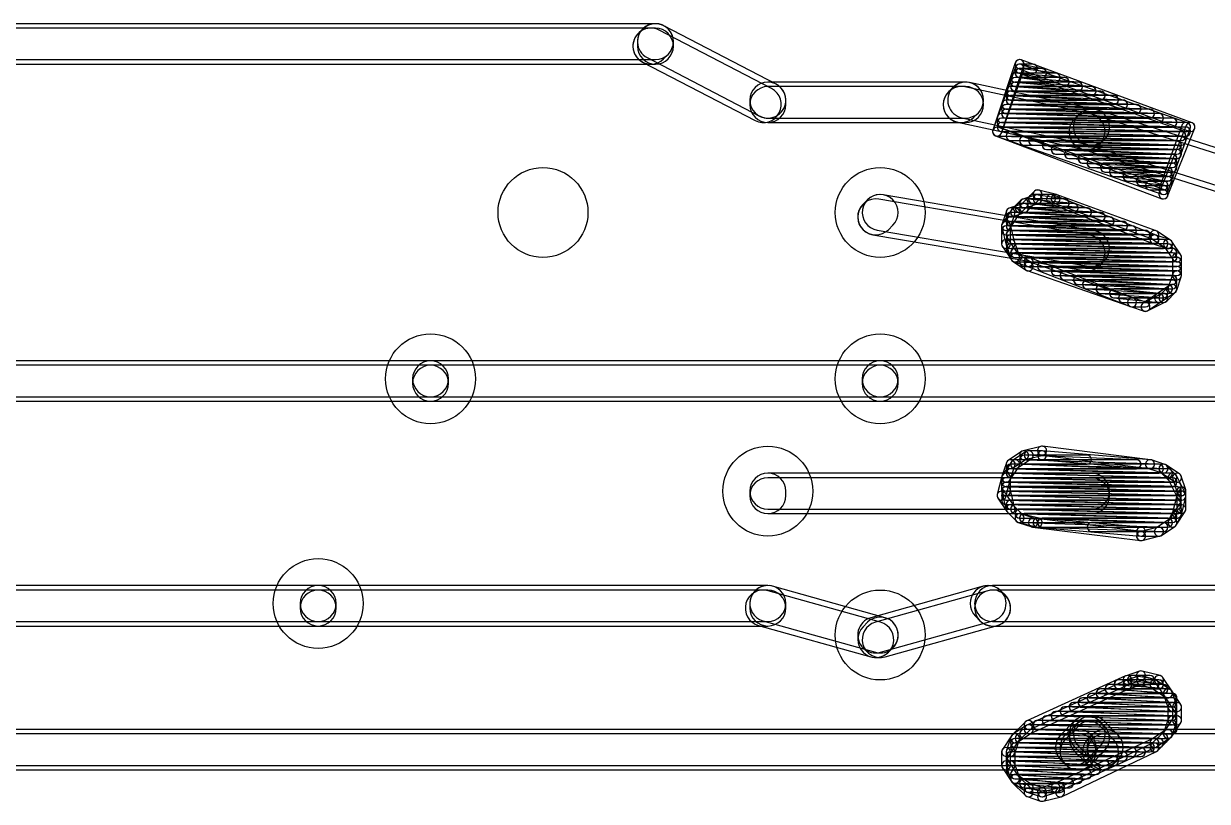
# Model space of a CAD drawing. Extents: x 2.7 to 76.1, y 3.1 to 47.6.
# Drawn here: x 47.87 to 54.55, y 16.88 to 21.28 of the extents above; entities that cross this region are included whole.
import ezdxf

# ---------------------------------------------------------------- set-up
doc = ezdxf.new("R2010")
doc.units = 0

msp = doc.modelspace()

# ---------------------------------------------------------------- linework, layer by layer
for points in [[(51.435, 21.2757), (47.4726, 21.2757, 1), (47.4726, 21.07245), (51.435, 21.07245, 1)], [(51.36314, 21.24593), (51.33774, 21.22053, 1), (51.481455, 21.076815), (51.506855, 21.102215, 1)], [(52.11688, 20.934035), (51.48188, 21.264235, 1), (51.388115, 21.08391), (52.023115, 20.75371, 1)], [(51.536625, 21.148675), (51.536625, 21.174075, 1), (51.333375, 21.174075), (51.333375, 21.148675, 1)], [(47.4726, 21.04705), (51.435, 21.04705, 1), (51.435, 21.2503), (47.4726, 21.2503, 1)], [(51.362715, 21.05851), (51.997715, 20.72831, 1), (52.09148, 20.908635), (51.45648, 21.238835, 1)], [(53.468275, 21.055115), (53.341275, 20.674115, 1), (53.38952, 20.65803), (53.51652, 21.03903, 1)], [(54.466385, 20.71533), (53.501185, 21.07093, 1), (53.48361, 21.023215), (54.44881, 20.667615, 1)], [(53.468455, 21.030225), (53.341455, 20.674625, 1), (53.38934, 20.65752), (53.51634, 21.01312, 1)], [(53.7487, 20.970795), (53.4693, 20.996195, 1), (53.464695, 20.94555), (53.744095, 20.92015, 1)], [(53.467, 20.94545), (53.6956, 20.94545, 1), (53.6956, 20.9963), (53.467, 20.9963, 1)], [(53.624385, 21.021205), (53.497385, 21.046605, 1), (53.48741, 20.99674), (53.61441, 20.97134, 1)], [(54.440625, 20.71546), (53.500825, 21.04566, 1), (53.48397, 20.997685), (54.42377, 20.667485, 1)], [(53.69875, 20.9961), (53.49555, 21.0215, 1), (53.489245, 20.971045), (53.692445, 20.945645, 1)], [(53.4924, 20.99625), (53.5686, 20.99625, 1), (53.5686, 21.0471), (53.4924, 21.0471, 1)], [(53.4924, 20.97085), (53.6194, 20.97085, 1), (53.6194, 21.0217), (53.4924, 21.0217, 1)], [(53.1876, 20.9455), (52.07, 20.9455, 1), (52.07, 20.74225), (53.1876, 20.74225, 1)], [(51.968375, 20.843875), (51.968375, 20.818475, 1), (52.171625, 20.818475), (52.171625, 20.843875, 1)], [(53.11574, 20.91573), (53.09034, 20.89033, 1), (53.234055, 20.746615), (53.259455, 20.772015, 1)], [(53.92009, 20.79084), (53.20889, 20.94324, 1), (53.166305, 20.744505), (53.877505, 20.592105, 1)], [(53.82441, 20.945435), (53.46881, 20.970835, 1), (53.465185, 20.92011), (53.820785, 20.89471, 1)], [(53.90029, 20.920055), (53.46849, 20.945455, 1), (53.465505, 20.89469), (53.897305, 20.86929, 1)], [(53.467, 20.92005), (53.7464, 20.92005, 1), (53.7464, 20.9709), (53.467, 20.9709, 1)], [(53.467, 20.89465), (53.8226, 20.89465, 1), (53.8226, 20.9455), (53.467, 20.9455, 1)], [(52.07, 20.71685), (53.1876, 20.71685, 1), (53.1876, 20.9201), (52.07, 20.9201, 1)], [(53.140905, 20.719105), (53.852105, 20.566705, 1), (53.89469, 20.76544), (53.18349, 20.91784, 1)], [(54.0269, 20.869275), (53.4427, 20.894675, 1), (53.440495, 20.84387), (54.024695, 20.81847, 1)], [(53.950865, 20.894665), (53.442865, 20.920065, 1), (53.44033, 20.86928), (53.94833, 20.84388, 1)], [(53.4416, 20.86925), (53.8988, 20.86925, 1), (53.8988, 20.9201), (53.4416, 20.9201, 1)], [(53.4416, 20.84385), (53.9496, 20.84385, 1), (53.9496, 20.8947), (53.4416, 20.8947, 1)], [(53.4416, 20.81845), (54.0258, 20.81845, 1), (54.0258, 20.8693), (53.4416, 20.8693, 1)], [(54.077615, 20.843875), (53.442615, 20.869275, 1), (53.44058, 20.81847), (54.07558, 20.79307, 1)], [(54.22979, 20.793085), (53.41699, 20.818485, 1), (53.415405, 20.76766), (54.228205, 20.74226, 1)], [(53.4162, 20.79305), (54.0766, 20.79305, 1), (54.0766, 20.8439), (53.4162, 20.8439, 1)], [(54.153675, 20.81848), (53.417075, 20.84388, 1), (53.41532, 20.793065), (54.15192, 20.767665, 1)], [(53.4162, 20.76765), (54.1528, 20.76765, 1), (54.1528, 20.8185), (53.4162, 20.8185, 1)], [(54.356665, 20.74229), (53.391465, 20.76769, 1), (53.39013, 20.716855), (54.35533, 20.691455, 1)], [(54.432815, 20.71689), (53.391415, 20.74229, 1), (53.39018, 20.691455), (54.43158, 20.666055, 1)], [(53.3908, 20.71685), (54.2798, 20.71685, 1), (54.2798, 20.7677), (53.3908, 20.7677, 1)], [(53.3908, 20.69145), (54.356, 20.69145, 1), (54.356, 20.7423), (53.3908, 20.7423, 1)], [(54.280545, 20.767685), (53.416945, 20.793085, 1), (53.41545, 20.74226), (54.27905, 20.71686, 1)], [(53.4162, 20.74225), (54.229, 20.74225, 1), (54.229, 20.7931), (53.4162, 20.7931, 1)], [(53.84268, 20.5692), (54.88408, 20.239, 1), (54.945515, 20.432745), (53.904115, 20.762945, 1)], [(54.970915, 20.458145), (53.929515, 20.788345, 1), (53.86808, 20.5946), (54.90948, 20.2644, 1)], [(54.407415, 20.66609), (53.366015, 20.69149, 1), (53.36478, 20.640655), (54.40618, 20.615255, 1)], [(53.35697, 20.642085), (54.29677, 20.311885, 1), (54.313625, 20.35986), (53.373825, 20.69006, 1)], [(53.3654, 20.64065), (54.4322, 20.64065, 1), (54.4322, 20.6915), (53.3654, 20.6915, 1)], [(53.3564, 20.642295), (54.2962, 20.286695, 1), (54.314195, 20.33425), (53.374395, 20.68985, 1)], [(54.432815, 20.69149), (53.391415, 20.71689, 1), (53.39018, 20.666055), (54.43158, 20.640655, 1)], [(53.3908, 20.66605), (54.4322, 20.66605, 1), (54.4322, 20.7169), (53.3908, 20.7169, 1)], [(54.407465, 20.64069), (53.442265, 20.66609, 1), (53.44093, 20.615255), (54.40613, 20.589855, 1)], [(53.4416, 20.61525), (54.4068, 20.61525, 1), (54.4068, 20.6661), (53.4416, 20.6661, 1)], [(54.328805, 20.30103), (54.481205, 20.68203, 1), (54.43399, 20.700915), (54.28159, 20.319915, 1)], [(54.32914, 20.32732), (54.45614, 20.68292, 1), (54.408255, 20.700025), (54.281255, 20.344425, 1)], [(54.4068, 20.6407), (53.5178, 20.6407, 1), (53.5178, 20.58985), (54.4068, 20.58985, 1)], [(53.5178, 20.58985), (54.4068, 20.58985, 1), (54.4068, 20.6407), (53.5178, 20.6407, 1)], [(54.38219, 20.615285), (53.56939, 20.640685, 1), (53.567805, 20.58986), (54.380605, 20.56446, 1)], [(53.5686, 20.58985), (54.4068, 20.58985, 1), (54.4068, 20.6407), (53.5686, 20.6407, 1)], [(53.6448, 20.56445), (54.3814, 20.56445, 1), (54.3814, 20.6153), (53.6448, 20.6153, 1)], [(54.382275, 20.58988), (53.645675, 20.61528, 1), (53.64392, 20.564465), (54.38052, 20.539065, 1)], [(54.38234, 20.56448), (53.69654, 20.58988, 1), (53.694655, 20.539065), (54.380455, 20.513665, 1)], [(53.6956, 20.53905), (54.3814, 20.53905, 1), (54.3814, 20.5899), (53.6956, 20.5899, 1)], [(54.3571, 20.539075), (53.7729, 20.564475, 1), (53.770695, 20.51367), (54.354895, 20.48827, 1)], [(53.7718, 20.51365), (54.3814, 20.51365, 1), (54.3814, 20.5645), (53.7718, 20.5645, 1)], [(54.357265, 20.513665), (53.849265, 20.539065, 1), (53.84673, 20.48828), (54.35473, 20.46288, 1)], [(53.848, 20.48825), (54.356, 20.48825, 1), (54.356, 20.5391), (53.848, 20.5391, 1)], [(54.35741, 20.48826), (53.90021, 20.51366, 1), (53.897385, 20.462885), (54.354585, 20.437485, 1)], [(53.8988, 20.46285), (54.356, 20.46285, 1), (54.356, 20.5137), (53.8988, 20.5137, 1)], [(54.33241, 20.462835), (53.97681, 20.488235, 1), (53.973185, 20.43751), (54.328785, 20.41211, 1)], [(53.975, 20.43745), (54.356, 20.43745, 1), (54.356, 20.4883), (53.975, 20.4883, 1)], [(54.33271, 20.43741), (54.02791, 20.46281, 1), (54.023685, 20.412135), (54.328485, 20.386735, 1)], [(54.0258, 20.41205), (54.3306, 20.41205, 1), (54.3306, 20.4629), (54.0258, 20.4629, 1)], [(54.102, 20.38665), (54.3306, 20.38665, 1), (54.3306, 20.4375), (54.102, 20.4375, 1)], [(54.333405, 20.41194), (54.104805, 20.43734, 1), (54.09919, 20.386805), (54.32779, 20.361405, 1)], [(54.310185, 20.386205), (54.183185, 20.411605, 1), (54.17321, 20.36174), (54.30021, 20.33634, 1)], [(54.1782, 20.36125), (54.3306, 20.36125, 1), (54.3306, 20.4121), (54.1782, 20.4121, 1)], [(53.57602, 20.32845), (53.49982, 20.25225, 1), (53.535775, 20.216295), (53.611975, 20.292495, 1)], [(53.701765, 20.30974), (53.600165, 20.33514, 1), (53.58783, 20.285805), (53.68943, 20.260405, 1)], [(54.229, 20.33585), (54.3052, 20.33585, 1), (54.3052, 20.3867), (54.229, 20.3867, 1)], [(52.662545, 20.08329), (53.856345, 19.88009, 1), (53.89045, 20.080455), (52.69665, 20.283655, 1)], [(52.63314, 20.28073), (52.60774, 20.25533, 1), (52.751455, 20.111615), (52.776855, 20.137015, 1)], [(53.91585, 20.105855), (52.72205, 20.309055, 1), (52.687945, 20.10869), (53.881745, 19.90549, 1)], [(53.49982, 20.27765), (53.44902, 20.22685, 1), (53.484975, 20.190895), (53.535775, 20.241695, 1)], [(53.585955, 20.309195), (53.509755, 20.283795, 1), (53.52584, 20.23555), (53.60204, 20.26095, 1)], [(53.7995, 20.259595), (53.5201, 20.284995, 1), (53.515495, 20.23435), (53.794895, 20.20895, 1)], [(53.5178, 20.23425), (53.7464, 20.23425, 1), (53.7464, 20.2851), (53.5178, 20.2851, 1)], [(53.749995, 20.28484), (53.572195, 20.31024, 1), (53.565, 20.259905), (53.7428, 20.234505, 1)], [(53.5686, 20.25965), (53.6702, 20.25965, 1), (53.6702, 20.3105), (53.5686, 20.3105, 1)], [(53.6702, 20.3105), (53.594, 20.3105, 1), (53.594, 20.25965), (53.6702, 20.25965, 1)], [(54.26366, 20.08015), (53.67946, 20.30875, 1), (53.660935, 20.261395), (54.245135, 20.032795, 1)], [(54.263085, 20.105765), (53.704285, 20.308965, 1), (53.68691, 20.26118), (54.24571, 20.05798, 1)], [(53.417475, 20.216915), (53.392075, 20.140715, 1), (53.44032, 20.12463), (53.46572, 20.20083, 1)], [(53.445845, 20.222975), (53.395045, 20.146775, 1), (53.43735, 20.11857), (53.48815, 20.19477, 1)], [(53.509755, 20.258395), (53.433555, 20.232995, 1), (53.44964, 20.18475), (53.52584, 20.21015, 1)], [(54.00155, 20.18347), (53.44275, 20.20887, 1), (53.440445, 20.158075), (53.999245, 20.132675, 1)], [(53.4416, 20.15805), (53.9496, 20.15805, 1), (53.9496, 20.2089), (53.4416, 20.2089, 1)], [(53.467, 20.18345), (53.8734, 20.18345, 1), (53.8734, 20.2343), (53.467, 20.2343, 1)], [(53.950935, 20.20886), (53.468335, 20.23426, 1), (53.46566, 20.183485), (53.94826, 20.158085, 1)], [(53.87509, 20.23424), (53.49409, 20.25964, 1), (53.490705, 20.208905), (53.871705, 20.183505, 1)], [(53.4924, 20.20885), (53.7972, 20.20885, 1), (53.7972, 20.2597), (53.4924, 20.2597, 1)], [(53.39153, 20.126505), (53.41693, 20.024905, 1), (53.466265, 20.03724), (53.440865, 20.13884, 1)], [(54.204415, 20.107285), (53.417015, 20.132685, 1), (53.41538, 20.08186), (54.20278, 20.05646, 1)], [(53.390775, 20.132675), (53.390775, 20.031075, 1), (53.441625, 20.031075), (53.441625, 20.132675, 1)], [(53.4162, 20.08185), (54.1274, 20.08185, 1), (54.1274, 20.1327), (53.4162, 20.1327, 1)], [(54.12834, 20.13268), (53.44254, 20.15808, 1), (53.440655, 20.107265), (54.126455, 20.081865, 1)], [(53.4416, 20.13265), (54.0004, 20.13265, 1), (54.0004, 20.1835), (53.4416, 20.1835, 1)], [(54.077615, 20.158075), (53.442615, 20.183475, 1), (53.44058, 20.13267), (54.07558, 20.10727, 1)], [(53.4416, 20.10725), (54.0766, 20.10725, 1), (54.0766, 20.1581), (53.4416, 20.1581, 1)], [(54.25519, 20.081885), (53.44239, 20.107285, 1), (53.440805, 20.05646), (54.253605, 20.03106, 1)], [(54.305945, 20.056485), (53.442345, 20.081885, 1), (53.44085, 20.03106), (54.30445, 20.00566, 1)], [(53.4416, 20.05645), (54.2036, 20.05645, 1), (54.2036, 20.1073), (53.4416, 20.1073, 1)], [(53.4416, 20.03105), (54.2544, 20.03105, 1), (54.2544, 20.0819), (53.4416, 20.0819, 1)], [(54.33864, 20.055195), (54.26244, 20.080595, 1), (54.246355, 20.03235), (54.322555, 20.00695, 1)], [(54.3447, 20.052225), (54.2685, 20.103025, 1), (54.240295, 20.06072), (54.316495, 20.00992, 1)], [(53.395045, 20.01697), (53.445845, 19.94077, 1), (53.48815, 19.968975), (53.43735, 20.045175, 1)], [(53.417475, 20.02303), (53.442875, 19.94683, 1), (53.49112, 19.962915), (53.46572, 20.039115, 1)], [(54.356705, 20.00569), (53.442305, 20.03109, 1), (53.44089, 19.980255), (54.35529, 19.954855, 1)], [(53.4416, 20.00565), (54.3052, 20.00565, 1), (54.3052, 20.0565), (53.4416, 20.0565, 1)], [(54.331325, 20.031085), (53.442325, 20.056485, 1), (53.44087, 20.00566), (54.32987, 19.98026, 1)], [(53.4416, 19.98025), (54.3306, 19.98025, 1), (54.3306, 20.0311), (53.4416, 20.0311, 1)], [(53.467, 19.95485), (54.356, 19.95485, 1), (54.356, 20.0057), (53.467, 20.0057, 1)], [(54.356725, 19.980285), (53.467725, 20.005685, 1), (53.46627, 19.95486), (54.35527, 19.92946, 1)], [(54.40255, 19.968975), (54.35175, 20.045175, 1), (54.309445, 20.01697), (54.360245, 19.94077, 1)], [(54.40255, 19.968975), (54.35175, 20.045175, 1), (54.309445, 20.01697), (54.360245, 19.94077, 1)], [(54.382105, 19.95489), (53.467705, 19.98029, 1), (53.46629, 19.929455), (54.38069, 19.904055, 1)], [(53.458955, 19.93075), (53.535155, 19.90535, 1), (53.55124, 19.953595), (53.47504, 19.978995, 1)], [(53.467, 19.92945), (54.356, 19.92945, 1), (54.356, 19.9803), (53.467, 19.9803, 1)], [(53.452895, 19.93372), (53.529095, 19.88292, 1), (53.5573, 19.925225), (53.4811, 19.976025, 1)], [(54.3814, 19.9549), (53.5178, 19.9549, 1), (53.5178, 19.90405), (54.3814, 19.90405, 1)], [(53.5178, 19.90405), (54.3814, 19.90405, 1), (54.3814, 19.9549), (53.5178, 19.9549, 1)], [(54.38217, 19.929485), (53.54397, 19.954885, 1), (53.542425, 19.90406), (54.380625, 19.87866, 1)], [(53.533935, 19.905795), (54.118135, 19.677195, 1), (54.13666, 19.72455), (53.55246, 19.95315, 1)], [(53.534845, 19.88006), (54.119045, 19.67686, 1), (54.13575, 19.724885), (53.55155, 19.928085, 1)], [(53.5432, 19.90405), (54.3814, 19.90405, 1), (54.3814, 19.9549), (53.5432, 19.9549, 1)], [(54.382245, 19.904085), (53.620245, 19.929485, 1), (53.61855, 19.87866), (54.38055, 19.85326, 1)], [(53.6194, 19.87865), (54.3814, 19.87865, 1), (54.3814, 19.9295), (53.6194, 19.9295, 1)], [(54.406825, 19.853275), (54.406825, 19.954875, 1), (54.355975, 19.954875), (54.355975, 19.853275, 1)], [(54.406825, 19.853275), (54.406825, 19.954875, 1), (54.355975, 19.954875), (54.355975, 19.853275, 1)], [(54.38234, 19.87868), (53.69654, 19.90408, 1), (53.694655, 19.853265), (54.380455, 19.827865, 1)], [(53.6956, 19.85325), (54.3814, 19.85325, 1), (54.3814, 19.9041), (53.6956, 19.9041, 1)], [(54.357055, 19.853275), (53.747455, 19.878675, 1), (53.74534, 19.82787), (54.35494, 19.80247, 1)], [(53.7464, 19.82785), (54.3814, 19.82785, 1), (54.3814, 19.8787), (53.7464, 19.8787, 1)], [(54.38012, 19.76903), (54.40552, 19.84523, 1), (54.357275, 19.861315), (54.331875, 19.785115, 1)], [(54.38012, 19.76903), (54.40552, 19.84523, 1), (54.357275, 19.861315), (54.331875, 19.785115, 1)], [(54.357205, 19.82787), (53.823805, 19.85327, 1), (53.82139, 19.802475), (54.35479, 19.777075, 1)], [(53.8226, 19.80245), (54.356, 19.80245, 1), (54.356, 19.8533), (53.8226, 19.8533, 1)], [(54.33201, 19.80246), (53.87481, 19.82786, 1), (53.871985, 19.777085), (54.329185, 19.751685, 1)], [(53.8734, 19.77705), (54.356, 19.77705, 1), (54.356, 19.8279), (53.8734, 19.8279, 1)], [(54.30701, 19.777035), (53.95141, 19.802435, 1), (53.947785, 19.75171), (54.303385, 19.72631, 1)], [(53.9496, 19.75165), (54.3306, 19.75165, 1), (54.3306, 19.8025), (53.9496, 19.8025, 1)], [(54.2939, 19.70512), (54.3701, 19.75592, 1), (54.341895, 19.798225), (54.265695, 19.747425, 1)], [(54.323175, 19.708295), (54.373975, 19.759095, 1), (54.33802, 19.79505), (54.28722, 19.74425, 1)], [(54.282325, 19.75157), (54.028325, 19.77697, 1), (54.02327, 19.726375), (54.27727, 19.700975, 1)], [(54.0258, 19.72625), (54.3052, 19.72625, 1), (54.3052, 19.7771), (54.0258, 19.7771, 1)], [(54.0766, 19.70085), (54.2798, 19.70085, 1), (54.2798, 19.7517), (54.0766, 19.7517, 1)], [(54.119355, 19.67675), (54.195555, 19.65135, 1), (54.21164, 19.699595), (54.13544, 19.724995, 1)], [(54.1274, 19.67545), (54.2036, 19.67545, 1), (54.2036, 19.7263), (54.1274, 19.7263, 1)], [(54.21497, 19.65273), (54.31657, 19.70353, 1), (54.293825, 19.749015), (54.192225, 19.698215, 1)], [(54.2177, 19.65432), (54.2939, 19.70512, 1), (54.265695, 19.747425), (54.189495, 19.696625, 1)], [(50.165, 19.3707), (45.72, 19.3707, 1), (45.72, 19.16745), (50.165, 19.16745, 1)], [(45.72, 19.14205), (50.165, 19.14205, 1), (50.165, 19.3453), (45.72, 19.3453, 1)], [(50.266625, 19.243675), (50.266625, 19.269075, 1), (50.063375, 19.269075), (50.063375, 19.243675, 1)], [(52.705, 19.3707), (50.165, 19.3707, 1), (50.165, 19.16745), (52.705, 19.16745, 1)], [(50.165, 19.14205), (52.705, 19.14205, 1), (52.705, 19.3453), (50.165, 19.3453, 1)], [(52.806625, 19.243675), (52.806625, 19.269075, 1), (52.603375, 19.269075), (52.603375, 19.243675, 1)], [(61.9252, 19.3707), (52.705, 19.3707, 1), (52.705, 19.16745), (61.9252, 19.16745, 1)], [(52.705, 19.14205), (61.9252, 19.14205, 1), (61.9252, 19.3453), (52.705, 19.3453, 1)], [(53.503695, 18.858425), (53.427495, 18.807625, 1), (53.4557, 18.76532), (53.5319, 18.81612, 1)], [(53.529095, 18.858425), (53.452895, 18.807625, 1), (53.4811, 18.76532), (53.5573, 18.81612, 1)], [(53.61323, 18.88734), (53.51163, 18.86194, 1), (53.523965, 18.812605), (53.625565, 18.838005, 1)], [(53.6194, 18.8627), (53.5432, 18.8627, 1), (53.5432, 18.81185), (53.6194, 18.81185, 1)], [(54.23111, 18.81181), (53.62151, 18.86261, 1), (53.617285, 18.811935), (54.226885, 18.761135, 1)], [(54.23215, 18.8117), (53.62255, 18.8879, 1), (53.616245, 18.837445), (54.225845, 18.761245, 1)], [(53.417475, 18.794515), (53.392075, 18.718315, 1), (53.44032, 18.70223), (53.46572, 18.77843, 1)], [(53.445845, 18.800575), (53.395045, 18.724375, 1), (53.43735, 18.69617), (53.48815, 18.77237, 1)], [(54.28059, 18.786485), (53.46779, 18.811885, 1), (53.466205, 18.76106), (54.279005, 18.73566, 1)], [(53.467, 18.76105), (54.1528, 18.76105, 1), (54.1528, 18.8119), (53.467, 18.8119, 1)], [(53.5178, 18.78645), (53.8734, 18.78645, 1), (53.8734, 18.8373), (53.5178, 18.8373, 1)], [(54.153815, 18.811875), (53.518815, 18.837275, 1), (53.51678, 18.78647), (54.15178, 18.76107, 1)], [(54.31324, 18.785195), (54.23704, 18.810595, 1), (54.220955, 18.76235), (54.297155, 18.73695, 1)], [(54.31324, 18.785195), (54.23704, 18.810595, 1), (54.220955, 18.76235), (54.297155, 18.73695, 1)], [(53.8988, 18.7357), (52.07, 18.7357, 1), (52.07, 18.53245), (53.8988, 18.53245, 1)], [(51.968375, 18.634075), (51.968375, 18.608675, 1), (52.171625, 18.608675), (52.171625, 18.634075, 1)], [(53.39153, 18.71644), (53.36613, 18.61484, 1), (53.415465, 18.602505), (53.440865, 18.704105, 1)], [(54.356685, 18.71029), (53.416885, 18.73569, 1), (53.41551, 18.684855), (54.35531, 18.659455, 1)], [(53.4162, 18.68485), (54.356, 18.68485, 1), (54.356, 18.7357), (53.4162, 18.7357, 1)], [(53.390775, 18.710275), (53.390775, 18.634075, 1), (53.441625, 18.634075), (53.441625, 18.710275, 1)], [(54.356705, 18.73569), (53.442305, 18.76109, 1), (53.44089, 18.710255), (54.35529, 18.684855, 1)], [(53.4416, 18.73565), (54.2798, 18.73565, 1), (54.2798, 18.7865), (53.4416, 18.7865, 1)], [(54.331325, 18.761085), (53.442325, 18.786485, 1), (53.44087, 18.73566), (54.32987, 18.71026, 1)], [(53.4416, 18.71025), (54.3306, 18.71025, 1), (54.3306, 18.7611), (53.4416, 18.7611, 1)], [(54.373975, 18.72825), (54.323175, 18.77905, 1), (54.28722, 18.743095), (54.33802, 18.692295, 1)], [(54.3955, 18.731425), (54.3193, 18.782225, 1), (54.291095, 18.73992), (54.367295, 18.68912, 1)], [(54.42954, 18.620045), (54.37874, 18.721645, 1), (54.333255, 18.6989), (54.384055, 18.5973, 1)], [(54.43092, 18.642115), (54.40552, 18.718315, 1), (54.357275, 18.70223), (54.382675, 18.62603, 1)], [(52.07, 18.50705), (53.8988, 18.50705, 1), (53.8988, 18.7103), (52.07, 18.7103, 1)], [(54.382065, 18.68489), (53.416865, 18.71029, 1), (53.41553, 18.659455), (54.38073, 18.634055, 1)], [(54.382065, 18.65949), (53.416865, 18.68489, 1), (53.41553, 18.634055), (54.38073, 18.608655, 1)], [(54.382065, 18.63409), (53.416865, 18.65949, 1), (53.41553, 18.608655), (54.38073, 18.583255, 1)], [(53.39153, 18.627905), (53.41693, 18.526305, 1), (53.466265, 18.53864), (53.440865, 18.64024, 1)], [(53.4162, 18.65945), (54.356, 18.65945, 1), (54.356, 18.7103), (53.4162, 18.7103, 1)], [(53.4162, 18.63405), (54.3814, 18.63405, 1), (54.3814, 18.6849), (53.4162, 18.6849, 1)], [(54.3814, 18.6849), (53.4162, 18.6849, 1), (53.4162, 18.63405), (54.3814, 18.63405, 1)], [(53.4162, 18.63405), (54.3814, 18.63405, 1), (54.3814, 18.6849), (53.4162, 18.6849, 1)], [(53.4162, 18.60865), (54.3814, 18.60865, 1), (54.3814, 18.6595), (53.4162, 18.6595, 1)], [(54.432225, 18.532475), (54.432225, 18.634075, 1), (54.381375, 18.634075), (54.381375, 18.532475, 1)], [(53.369645, 18.59457), (53.420445, 18.51837, 1), (53.46275, 18.546575), (53.41195, 18.622775, 1)], [(54.382065, 18.60869), (53.416865, 18.63409, 1), (53.41553, 18.583255), (54.38073, 18.557855, 1)], [(54.382065, 18.58329), (53.416865, 18.60869, 1), (53.41553, 18.557855), (54.38073, 18.532455, 1)], [(53.4162, 18.58325), (54.3814, 18.58325, 1), (54.3814, 18.6341), (53.4162, 18.6341, 1)], [(53.4162, 18.55785), (54.3814, 18.55785, 1), (54.3814, 18.6087), (53.4162, 18.6087, 1)], [(54.406065, 18.500905), (54.431465, 18.602505, 1), (54.38213, 18.61484), (54.35673, 18.51324, 1)], [(54.382085, 18.55789), (53.442285, 18.58329, 1), (53.44091, 18.532455), (54.38071, 18.507055, 1)], [(53.42362, 18.514495), (53.47442, 18.463695, 1), (53.510375, 18.49965), (53.459575, 18.55045, 1)], [(53.42362, 18.514495), (53.47442, 18.463695, 1), (53.510375, 18.49965), (53.459575, 18.55045, 1)], [(53.4416, 18.53245), (54.3814, 18.53245, 1), (54.3814, 18.5833), (53.4416, 18.5833, 1)], [(53.467, 18.50705), (54.3814, 18.50705, 1), (54.3814, 18.5579), (53.467, 18.5579, 1)], [(54.356725, 18.532485), (53.467725, 18.557885, 1), (53.46627, 18.50706), (54.35527, 18.48166, 1)], [(54.356745, 18.507085), (53.493145, 18.532485, 1), (53.49165, 18.48166), (54.35525, 18.45626, 1)], [(53.4924, 18.48165), (54.356, 18.48165, 1), (54.356, 18.5325), (53.4924, 18.5325, 1)], [(54.37874, 18.4449), (54.40414, 18.4957, 1), (54.358655, 18.518445), (54.333255, 18.467645, 1)], [(54.37715, 18.44217), (54.42795, 18.51837, 1), (54.385645, 18.546575), (54.334845, 18.470375, 1)], [(53.484355, 18.45755), (53.560555, 18.43215, 1), (53.57664, 18.480395), (53.50044, 18.505795, 1)], [(53.48623, 18.457005), (53.58783, 18.431605, 1), (53.600165, 18.48094), (53.498565, 18.50634, 1)], [(54.33139, 18.481685), (53.51859, 18.507085, 1), (53.517005, 18.45626), (54.329805, 18.43086, 1)], [(53.5178, 18.45625), (54.356, 18.45625, 1), (54.356, 18.5071), (53.5178, 18.5071, 1)], [(53.565445, 18.431045), (54.175045, 18.354845, 1), (54.18135, 18.4053), (53.57175, 18.4815, 1)], [(53.591795, 18.430945), (54.175995, 18.380145, 1), (54.1804, 18.4308), (53.5962, 18.4816, 1)], [(54.30614, 18.45628), (53.62034, 18.48168, 1), (53.618455, 18.430865), (54.304255, 18.405465, 1)], [(53.6194, 18.43085), (54.3306, 18.43085, 1), (54.3306, 18.4817), (53.6194, 18.4817, 1)], [(53.8988, 18.40545), (54.3052, 18.40545, 1), (54.3052, 18.4563), (53.8988, 18.4563, 1)], [(54.2939, 18.38432), (54.3701, 18.43512, 1), (54.341895, 18.477425), (54.265695, 18.426625, 1)], [(54.2939, 18.38432), (54.3701, 18.43512, 1), (54.341895, 18.477425), (54.265695, 18.426625, 1)], [(54.184365, 18.355405), (54.285965, 18.380805, 1), (54.27363, 18.43014), (54.17203, 18.40474, 1)], [(54.1782, 18.38005), (54.2798, 18.38005, 1), (54.2798, 18.4309), (54.1782, 18.4309, 1)], [(49.53, 18.1007), (45.72, 18.1007, 1), (45.72, 17.89745), (49.53, 17.89745, 1)], [(45.72, 17.87205), (49.53, 17.87205, 1), (49.53, 18.0753), (45.72, 18.0753, 1)], [(49.631625, 17.973675), (49.631625, 17.999075, 1), (49.428375, 17.999075), (49.428375, 17.973675, 1)], [(52.07, 18.1007), (49.53, 18.1007, 1), (49.53, 17.89745), (52.07, 17.89745, 1)], [(49.53, 17.87205), (52.07, 17.87205, 1), (52.07, 18.0753), (49.53, 18.0753, 1)], [(52.017195, 17.87581), (52.652195, 17.69801, 1), (52.707, 17.893735), (52.072, 18.071535, 1)], [(52.7324, 17.919135), (52.0974, 18.096935, 1), (52.042595, 17.90121), (52.677595, 17.72341, 1)], [(52.171625, 17.973675), (52.171625, 17.999075, 1), (51.968375, 17.999075), (51.968375, 17.973675, 1)], [(53.287195, 18.096935), (52.652195, 17.919135, 1), (52.707, 17.72341), (53.342, 17.90121, 1)], [(52.7324, 17.69801), (53.3674, 17.87581, 1), (53.312595, 18.071535), (52.677595, 17.893735, 1)], [(53.411855, 18.04553), (53.386455, 18.07093, 1), (53.24274, 17.927215), (53.26814, 17.901815, 1)], [(61.7474, 18.1007), (53.34, 18.1007, 1), (53.34, 17.89745), (61.7474, 17.89745, 1)], [(53.34, 17.87205), (61.7474, 17.87205, 1), (61.7474, 18.0753), (53.34, 18.0753, 1)], [(52.751455, 17.724015), (52.776855, 17.749415, 1), (52.63314, 17.89313), (52.60774, 17.86773, 1)], [(54.091475, 17.59042), (53.532675, 17.33642, 1), (53.55372, 17.290125), (54.11252, 17.544125, 1)], [(54.170155, 17.616795), (54.093955, 17.591395, 1), (54.11004, 17.54315), (54.18624, 17.56855, 1)], [(54.170155, 17.591395), (54.093955, 17.565995, 1), (54.11004, 17.51775), (54.18624, 17.54315, 1)], [(54.283975, 17.56695), (54.131575, 17.59235, 1), (54.12322, 17.542195), (54.27562, 17.516795, 1)], [(54.1274, 17.54185), (54.229, 17.54185, 1), (54.229, 17.5927), (54.1274, 17.5927, 1)], [(54.26244, 17.565995), (54.18624, 17.591395, 1), (54.170155, 17.54315), (54.246355, 17.51775, 1)], [(54.285965, 17.59194), (54.184365, 17.61734, 1), (54.17203, 17.568005), (54.27363, 17.542605, 1)], [(54.35175, 17.505175), (54.30095, 17.581375, 1), (54.258645, 17.55317), (54.309445, 17.47697, 1)], [(54.091475, 17.56502), (53.532675, 17.31102, 1), (53.55372, 17.264725), (54.11252, 17.518725, 1)], [(54.33255, 17.516425), (54.00235, 17.541825, 1), (53.998445, 17.49112), (54.328645, 17.46572, 1)], [(54.0004, 17.49105), (54.3052, 17.49105, 1), (54.3052, 17.5419), (54.0004, 17.5419, 1)], [(54.307725, 17.54177), (54.053725, 17.56717, 1), (54.04867, 17.516575), (54.30267, 17.491175, 1)], [(54.0512, 17.51645), (54.2798, 17.51645, 1), (54.2798, 17.5673), (54.0512, 17.5673, 1)], [(54.3447, 17.512225), (54.2685, 17.563025, 1), (54.240295, 17.52072), (54.316495, 17.46992, 1)], [(54.357265, 17.440265), (53.849265, 17.465665, 1), (53.84673, 17.41488), (54.35473, 17.38948, 1)], [(53.848, 17.41485), (54.356, 17.41485, 1), (54.356, 17.4657), (53.848, 17.4657, 1)], [(54.35741, 17.46566), (53.90021, 17.49106, 1), (53.897385, 17.440285), (54.354585, 17.414885, 1)], [(53.8988, 17.44025), (54.356, 17.44025, 1), (54.356, 17.4911), (53.8988, 17.4911, 1)], [(54.357585, 17.49105), (53.951185, 17.51645, 1), (53.94801, 17.465695), (54.35441, 17.440295, 1)], [(53.9496, 17.46565), (54.3306, 17.46565, 1), (54.3306, 17.5165), (53.9496, 17.5165, 1)], [(54.38012, 17.422915), (54.35472, 17.499115, 1), (54.306475, 17.48303), (54.331875, 17.40683, 1)], [(54.40255, 17.428975), (54.35175, 17.505175, 1), (54.309445, 17.47697), (54.360245, 17.40077, 1)], [(54.356975, 17.36408), (53.696575, 17.38948, 1), (53.69462, 17.338665), (54.35502, 17.313265, 1)], [(53.6956, 17.33865), (54.356, 17.33865, 1), (54.356, 17.3895), (53.6956, 17.3895, 1)], [(54.357055, 17.389475), (53.747455, 17.414875, 1), (53.74534, 17.36407), (54.35494, 17.33867, 1)], [(53.7464, 17.36405), (54.356, 17.36405, 1), (54.356, 17.4149), (53.7464, 17.4149, 1)], [(54.35715, 17.41487), (53.79835, 17.44027, 1), (53.796045, 17.389475), (54.354845, 17.364075, 1)], [(53.7972, 17.38945), (54.356, 17.38945, 1), (54.356, 17.4403), (53.7972, 17.4403, 1)], [(54.381425, 17.338675), (54.381425, 17.414875, 1), (54.330575, 17.414875), (54.330575, 17.338675, 1)], [(54.406825, 17.338675), (54.406825, 17.414875, 1), (54.355975, 17.414875), (54.355975, 17.338675, 1)], [(53.52522, 17.33125), (53.44902, 17.25505, 1), (53.484975, 17.219095), (53.561175, 17.295295, 1)], [(54.356845, 17.313285), (53.594845, 17.338685, 1), (53.59315, 17.28786), (54.35515, 17.26246, 1)], [(53.594, 17.28785), (54.356, 17.28785, 1), (54.356, 17.3387), (53.594, 17.3387, 1)], [(54.356905, 17.33868), (53.645705, 17.36408, 1), (53.64389, 17.313265), (54.35509, 17.287865, 1)], [(53.6448, 17.31325), (54.356, 17.31325, 1), (54.356, 17.3641), (53.6448, 17.3641, 1)], [(53.80154, 17.33433), (53.72534, 17.25813, 1), (53.869055, 17.114415), (53.945255, 17.190615, 1)], [(53.894455, 17.089015), (53.970655, 17.165215, 1), (53.82694, 17.30893), (53.75074, 17.23273, 1)], [(53.970655, 17.30893), (53.945255, 17.33433, 1), (53.80154, 17.190615), (53.82694, 17.165215, 1)], [(53.80154, 17.165215), (53.87774, 17.089015, 1), (54.021455, 17.23273), (53.945255, 17.30893, 1)], [(54.046855, 17.25813), (53.970655, 17.33433, 1), (53.82694, 17.190615), (53.90314, 17.114415, 1)], [(54.35472, 17.25443), (54.38012, 17.33063, 1), (54.331875, 17.346715), (54.306475, 17.270515, 1)], [(54.35175, 17.24837), (54.40255, 17.32457, 1), (54.360245, 17.352775), (54.309445, 17.276575, 1)], [(53.8226, 17.2879), (46.99, 17.2879, 1), (46.99, 17.08465), (53.8226, 17.08465, 1)], [(46.99, 17.05925), (53.8226, 17.05925, 1), (53.8226, 17.2625), (46.99, 17.2625, 1)], [(53.445845, 17.251175), (53.395045, 17.174975, 1), (53.43735, 17.14677), (53.48815, 17.22297, 1)], [(53.442875, 17.245115), (53.417475, 17.168915, 1), (53.46572, 17.15283), (53.49112, 17.22903, 1)], [(53.529095, 17.309025), (53.452895, 17.258225, 1), (53.4811, 17.21592), (53.5573, 17.26672, 1)], [(54.280615, 17.237085), (53.493215, 17.262485, 1), (53.49158, 17.21166), (54.27898, 17.18626, 1)], [(53.4924, 17.21165), (54.3052, 17.21165, 1), (54.3052, 17.2625), (53.4924, 17.2625, 1)], [(54.306015, 17.262485), (53.518615, 17.287885, 1), (53.51698, 17.23706), (54.30438, 17.21166, 1)], [(53.5178, 17.23705), (54.3306, 17.23705, 1), (54.3306, 17.2879), (53.5178, 17.2879, 1)], [(54.331415, 17.287885), (53.544015, 17.313285, 1), (53.54238, 17.26246), (54.32978, 17.23706, 1)], [(53.5432, 17.26245), (54.356, 17.26245, 1), (54.356, 17.3133), (53.5432, 17.3133, 1)], [(53.924225, 17.160875), (53.924225, 17.186275, 1), (53.720975, 17.186275), (53.720975, 17.160875, 1)], [(54.021455, 17.089015), (54.046855, 17.114415, 1), (53.90314, 17.25813), (53.87774, 17.23273, 1)], [(62.865, 17.2879), (53.975, 17.2879, 1), (53.975, 17.08465), (62.865, 17.08465, 1)], [(53.975, 17.05925), (62.865, 17.05925, 1), (62.865, 17.2625), (53.975, 17.2625, 1)], [(54.272375, 17.168295), (54.348575, 17.244495, 1), (54.31262, 17.28045), (54.23642, 17.20425, 1)], [(54.2685, 17.19052), (54.3447, 17.24132, 1), (54.316495, 17.283625), (54.240295, 17.232825, 1)], [(53.390775, 17.160875), (53.390775, 17.084675, 1), (53.441625, 17.084675), (53.441625, 17.160875, 1)], [(53.4416, 17.13545), (54.1274, 17.13545, 1), (54.1274, 17.1863), (53.4416, 17.1863, 1)], [(54.1274, 17.1863), (53.4416, 17.1863, 1), (53.4416, 17.13545), (54.1274, 17.13545, 1)], [(53.4416, 17.13545), (54.1782, 17.13545, 1), (54.1782, 17.1863), (53.4416, 17.1863, 1)], [(53.416175, 17.160875), (53.416175, 17.084675, 1), (53.467025, 17.084675), (53.467025, 17.160875, 1)], [(54.077615, 17.160875), (53.442615, 17.186275, 1), (53.44058, 17.13547), (54.07558, 17.11007, 1)], [(54.229845, 17.211685), (53.467845, 17.237085, 1), (53.46615, 17.18626), (54.22815, 17.16086, 1)], [(54.179105, 17.18628), (53.467905, 17.21168, 1), (53.46609, 17.160865), (54.17729, 17.135465, 1)], [(53.467, 17.18625), (54.2798, 17.18625, 1), (54.2798, 17.2371), (53.467, 17.2371, 1)], [(53.467, 17.16085), (54.229, 17.16085, 1), (54.229, 17.2117), (53.467, 17.2117, 1)], [(53.70612, 16.934525), (54.26492, 17.188525, 1), (54.243875, 17.23482), (53.685075, 16.98082, 1)], [(53.73193, 16.909315), (54.26533, 17.163315, 1), (54.243465, 17.20923), (53.710065, 16.95523, 1)], [(54.0269, 17.135475), (53.4427, 17.160875, 1), (53.440495, 17.11007), (54.024695, 17.08467, 1)], [(53.976205, 17.11007), (53.442805, 17.13547, 1), (53.44039, 17.084675), (53.97379, 17.059275, 1)], [(53.4416, 17.11005), (54.0766, 17.11005, 1), (54.0766, 17.1609), (53.4416, 17.1609, 1)], [(53.4416, 17.08465), (54.0258, 17.08465, 1), (54.0258, 17.1355), (53.4416, 17.1355, 1)], [(53.395045, 17.07057), (53.445845, 16.99437, 1), (53.48815, 17.022575), (53.43735, 17.098775, 1)], [(53.417475, 17.07663), (53.442875, 17.00043, 1), (53.49112, 17.016515), (53.46572, 17.092715, 1)], [(53.87489, 17.059255), (53.44309, 17.084655, 1), (53.440105, 17.03389), (53.871905, 17.00849, 1)], [(53.4416, 17.05925), (53.975, 17.05925, 1), (53.975, 17.1101), (53.4416, 17.1101, 1)], [(53.925535, 17.08466), (53.442935, 17.11006, 1), (53.44026, 17.059285), (53.92286, 17.033885, 1)], [(53.4416, 17.03385), (53.9242, 17.03385, 1), (53.9242, 17.0847), (53.4416, 17.0847, 1)], [(53.82441, 17.033835), (53.46881, 17.059235, 1), (53.465185, 17.00851), (53.820785, 16.98311, 1)], [(53.467, 17.00845), (53.8734, 17.00845, 1), (53.8734, 17.0593), (53.467, 17.0593, 1)], [(53.77391, 17.00841), (53.46911, 17.03381, 1), (53.464885, 16.983135), (53.769685, 16.957735, 1)], [(53.44902, 16.990495), (53.52522, 16.914295, 1), (53.561175, 16.95025), (53.484975, 17.02645, 1)], [(53.467, 16.98305), (53.8226, 16.98305, 1), (53.8226, 17.0339), (53.467, 17.0339, 1)], [(53.452895, 16.98732), (53.529095, 16.93652, 1), (53.5573, 16.978825), (53.4811, 17.029625, 1)], [(53.72415, 16.9829), (53.52095, 17.0083, 1), (53.514645, 16.957845), (53.717845, 16.932445, 1)], [(53.5178, 16.95765), (53.7718, 16.95765, 1), (53.7718, 17.0085), (53.5178, 17.0085, 1)], [(53.535155, 16.93355), (53.611355, 16.90815, 1), (53.62744, 16.956395), (53.55124, 16.981795, 1)], [(53.535155, 16.90815), (53.611355, 16.88275, 1), (53.62744, 16.930995), (53.55124, 16.956395, 1)], [(53.5432, 16.93225), (53.721, 16.93225, 1), (53.721, 16.9831), (53.5432, 16.9831, 1)], [(53.62744, 16.90815), (53.70364, 16.93355, 1), (53.687555, 16.981795), (53.611355, 16.956395, 1)], [(53.625565, 16.882205), (53.727165, 16.907605, 1), (53.71483, 16.95694), (53.61323, 16.93154, 1)]]:
    msp.add_lwpolyline(points, format="xyb", close=True)
for centre in [(50.8, 20.208875), (52.705, 20.208875), (50.165, 19.269075), (52.705, 19.269075), (52.07, 18.634075), (49.53, 17.999075), (52.705, 17.821275)]:
    msp.add_circle(centre, 0.254)

doc.saveas('drawing.dxf')
